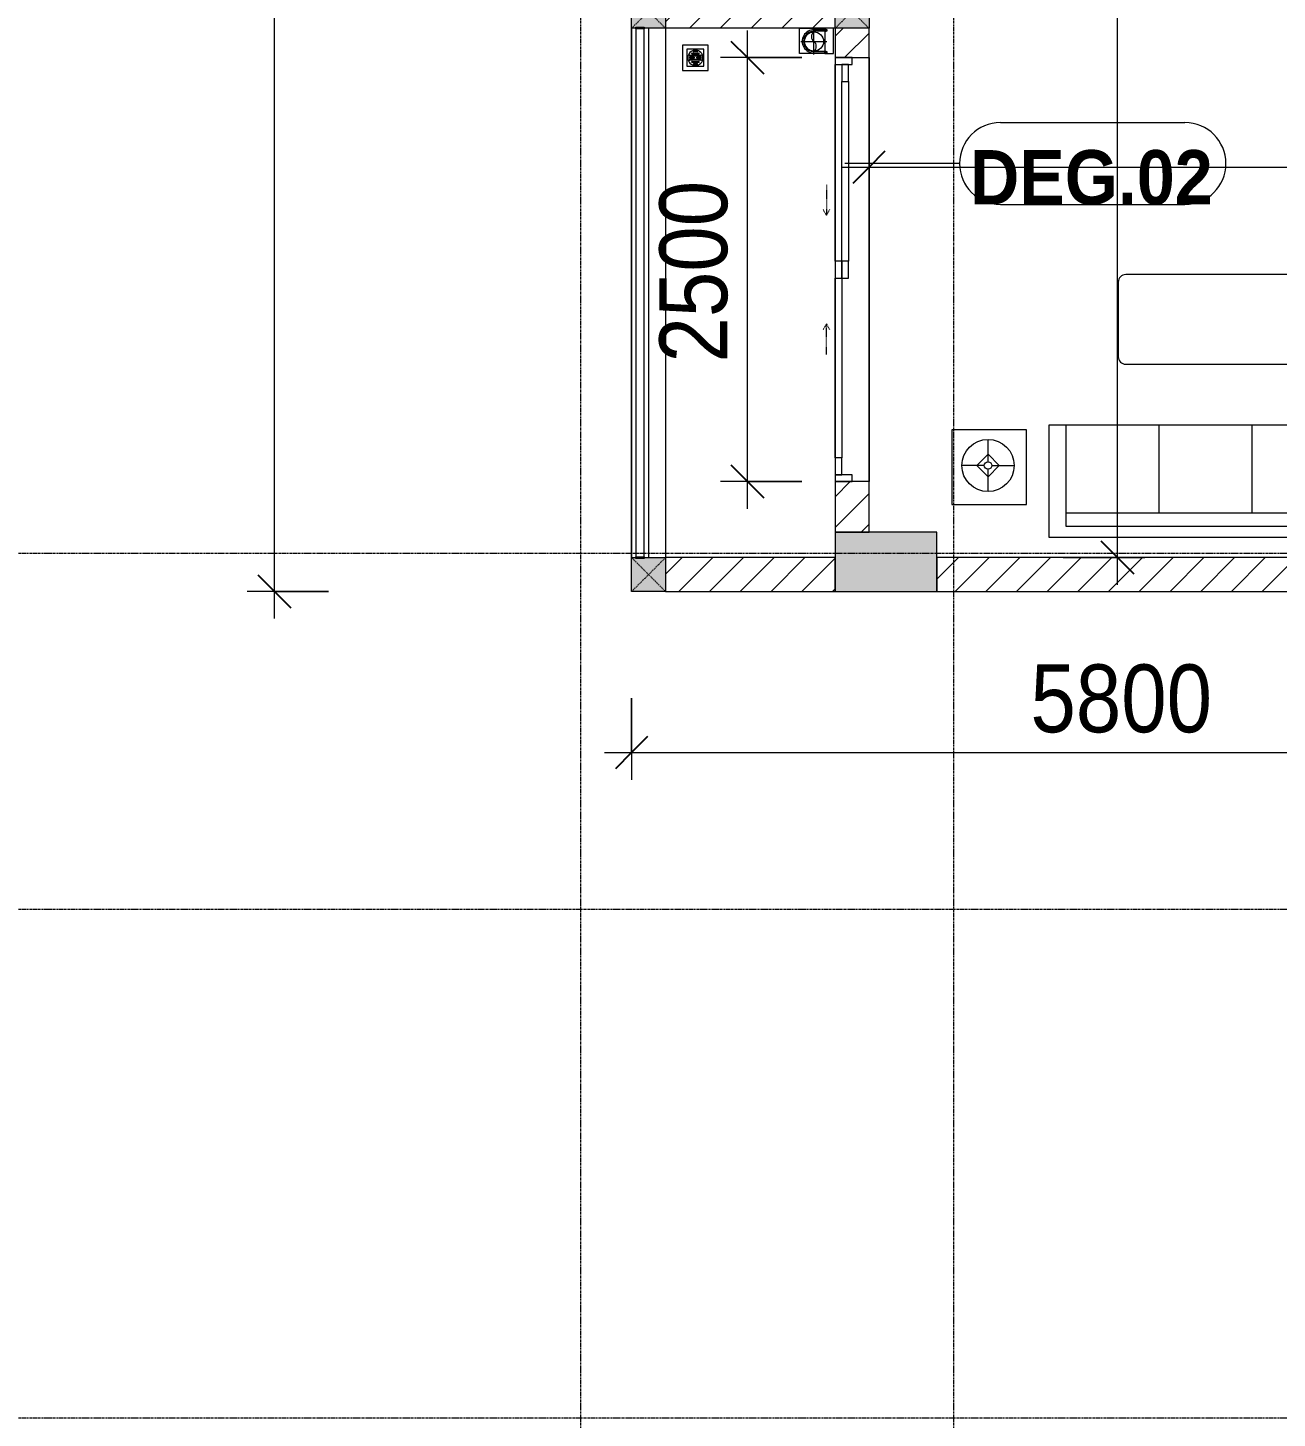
# Model space of a CAD drawing. Header units: millimetres. Extents: x 1591 to 239055, y -15958 to 83255.
# Drawn here: x 198571 to 205940, y 48437 to 56636 of the extents above; entities that cross this region are included whole.
import ezdxf

# ---------------------------------------------------------------- set-up
doc = ezdxf.new("R2010")
doc.units = ezdxf.units.MM
for name, pattern in [('Dash', [6, 3, -3]), ('Grid Line', [22.225, 12.7, -3.175, 3.175, -3.175]), ('IMPORT-CENTER _2_', [40.64, 25.4, -5.08, 5.08, -5.08])]:
    doc.linetypes.add(name, pattern=pattern)
for name, color, linetype, lineweight in [('0-1', 250, 'Continuous', 5), ('A-ANNO-DIMS', 211, 'Continuous', 9), ('A-ANNO-DIMS-160', 211, 'Continuous', 9), ('A-DOOR', 31, 'Continuous', 9), ('A-DOOR-FRAM', 31, 'Continuous', 9), ('A-DOOR-HDLN', 31, 'Dash', 9), ('A-DOOR-IDEN', 31, 'Continuous', 9), ('A-FLOR-1', 7, 'Continuous', 9), ('A-FLOR-2', 9, 'Continuous', 9), ('A-FLOR-HRAL', 11, 'Continuous', 9), ('A-WALL', 113, 'Continuous', 9), ('A-WALL-3', 113, 'Continuous', 18), ('A-WALL-PATT-2', 111, 'Continuous', 9), ('G-IMPT', 8, 'Continuous', 9), ('G-IMPT-2', 8, 'IMPORT-CENTER _2_', 9), ('I-FURN', 30, 'Continuous', 9), ('I-FURN-1', 254, 'Continuous', 9), ('M-EQPM', 50, 'Continuous', 9), ('S-COLS', 52, 'Continuous', 9), ('S-COLS-1', 52, 'Continuous', 5), ('S-COLS-2', 250, 'Continuous', 18), ('S-COLS-5', 52, 'Continuous', 18), ('S-COLS-HDLN', 52, 'Dash', 9), ('S-GRID-1', 1, 'Grid Line', 9)]:
    doc.layers.add(name, color=color, linetype=linetype, lineweight=lineweight)
doc.styles.add('Arial_B_5', font='arialbd_0.ttf', dxfattribs={"width": 0.9, "height": 320})
doc.styles.add('UTM Avo', font='UTM Avo.ttf', dxfattribs={"width": 0.9, "height": 400})
doc.dimstyles.new('1_Dim_chi_tiet_2_5', dxfattribs={"dimscale": 304.8, "dimtxt": 399.720379, "dimasz": 0.629921, "dimexe": 0.524934, "dimexo": 0.0625, "dimgap": 0.052493, "dimtad": 1, "dimdec": 0, "dimrnd": 5, "dimzin": 0, "dimdsep": 46, "dimtxsty": 'UTM Avo', "dimblk1": 'OBLIQUE', "dimblk2": 'OBLIQUE', "dimsah": 1, "dimcen": 0.09, "dimdle": 0.524934, "dimazin": 0, "dimtfac": 1, "dimtdec": 4, "dimtix": 1, "dimtmove": 0, "dimatfit": 3, "dimfxl": 1.049869, "dimfxlon": 1, "dimtvp": 1, "dimtolj": 1, "dimtzin": 0, "dimarcsym": 2})
doc.dimstyles.new('1_Dim_chi_tiet_2_5_1', dxfattribs={"dimscale": 304.8, "dimtxt": 399.720379, "dimasz": 0.629921, "dimexe": 0.524934, "dimexo": 0.0625, "dimgap": 0.052493, "dimtad": 1, "dimdec": 0, "dimrnd": 5, "dimzin": 0, "dimdsep": 46, "dimtxsty": 'UTM Avo', "dimblk1": 'OBLIQUE', "dimblk2": 'OBLIQUE', "dimsah": 1, "dimcen": 0.09, "dimdle": 0.524934, "dimazin": 0, "dimtfac": 1, "dimtdec": 4, "dimtix": 1, "dimtmove": 0, "dimatfit": 3, "dimfxl": 1.049869, "dimfxlon": 1, "dimtvp": 1, "dimtolj": 1, "dimtzin": 0, "dimarcsym": 2})
pattern_1 = [(45, (95879.7, 0), (-90.50967, 90.50967), [])]

# ---------------------------------------------------------------- blocks, each defined once
blk = doc.blocks.new('NCV_TKTC_KET CAU_rvt-1-TKCS_MB TẦNG 6-8')
at = {"layer": 'S-COLS-1'}
blk.add_hatch(color=256, dxfattribs=at).paths.add_polyline_path([(108052.6, 53311.9), (108052.6, 53661.9), (107452.6, 53661.9), (107452.6, 53311.9)])
at = {"layer": 'A-FLOR-1'}
for p, q in [((106252.6, 56633.3), (106252.6, 53511.9)), ((107452.4, 56635.5), (107452.4, 53511.9))]:
    blk.add_line(p, q, dxfattribs=at)
at = {"layer": 'S-COLS-2'}
for p, q in [((107452.6, 53661.9), (107452.6, 53311.9)), ((108052.6, 53661.9), (107452.6, 53661.9)), ((108052.6, 53311.9), (108052.6, 53661.9)), ((107452.6, 53311.9), (108052.6, 53311.9))]:
    blk.add_line(p, q, dxfattribs=at)
blk = doc.blocks.new('LOBBY_SOFA_1 - LOBBY_SOFA_1-885811-TKCS_MB TẦNG 6-8')
at = {"layer": 'I-FURN'}
for p, q in [((-2556, 0), (-2556, -660)), ((-708, 0), (-2556, 0)), ((-708, -660), (-708, 0)), ((-2457, -66), (-2457, -660)), ((-807, -66), (-2457, -66)), ((-807, -660), (-807, -66)), ((-807, -143), (-2457, -143)), ((-1907, -143), (-1907, -660)), ((-1357, -143), (-1357, -660)), ((-3128.2, -193.5), (-2688.2, -193.5)), ((-3128.2, -633.5), (-3128.2, -193.5)), ((-2688.2, -193.5), (-2688.2, -633.5)), ((-575.9, -193.5), (-575.9, -633.5)), ((-135.9, -193.5), (-575.9, -193.5)), ((-135.9, -633.5), (-135.9, -193.5)), ((-2915.4, -269), (-2915.4, -401)), ((-348.6, -269), (-348.6, -401)), ((-2915.4, -357), (-2981.4, -423)), ((-2849.4, -423), (-2915.4, -357)), ((-414.6, -423), (-348.6, -357)), ((-348.6, -357), (-282.6, -423)), ((-2937.4, -423), (-3069.4, -423)), ((-2981.4, -423), (-2915.4, -489)), ((-2915.4, -489), (-2849.4, -423)), ((-2915.4, -445), (-2915.4, -577)), ((-2893.4, -423), (-2761.4, -423)), ((-370.6, -423), (-502.6, -423)), ((-348.6, -489), (-414.6, -423)), ((-282.6, -423), (-348.6, -489)), ((-348.6, -445), (-348.6, -577)), ((-326.6, -423), (-194.6, -423)), ((-2688.2, -633.5), (-3128.2, -633.5)), ((-575.9, -633.5), (-135.9, -633.5)), ((-2556, -660), (-708, -660)), ((-2172.3, -1064.5), (-2172.3, -1504.5)), ((-1160.3, -1020.5), (-2128.3, -1020.5)), ((-1116.3, -1504.5), (-1116.3, -1064.5)), ((-2128.3, -1548.5), (-1160.3, -1548.5))]:
    blk.add_line(p, q, dxfattribs=at)
for centre, radius in [((-2915.4, -423), 154), ((-348.6, -423), 154), ((-2915.4, -423), 22), ((-348.6, -423), 22)]:
    blk.add_circle(centre, radius, dxfattribs=at)
for centre, start, end in [((-2128.3, -1064.5), 90, 180), ((-1160.3, -1064.5), 0, 90), ((-2128.3, -1504.5), 180, 270), ((-1160.3, -1504.5), 270, 0)]:
    blk.add_arc(centre, 44, start, end, dxfattribs=at)
at = {"layer": 'I-FURN-1'}
for p, q in [((-708, 0), (-2556, 0)), ((-2556, 0), (-2556, -660)), ((-708, -660), (-708, 0)), ((-2688.2, -193.5), (-3128.2, -193.5)), ((-3128.2, -193.5), (-3128.2, -633.5)), ((-2688.2, -633.5), (-2688.2, -193.5)), ((-135.9, -193.5), (-575.9, -193.5)), ((-575.9, -193.5), (-575.9, -633.5)), ((-135.9, -633.5), (-135.9, -193.5)), ((-3128.2, -633.5), (-2688.2, -633.5)), ((-575.9, -633.5), (-135.9, -633.5)), ((-2556, -660), (-708, -660)), ((-2172.3, -1064.5), (-2172.3, -1504.5)), ((-1160.3, -1020.5), (-2128.3, -1020.5)), ((-1116.3, -1504.5), (-1116.3, -1064.5)), ((-2128.3, -1548.5), (-1160.3, -1548.5))]:
    blk.add_line(p, q, dxfattribs=at)
for centre, start, end in [((-2128.3, -1064.5), 90, 180), ((-1160.3, -1064.5), 0, 90), ((-2128.3, -1504.5), 180, 270), ((-1160.3, -1504.5), 270, 0)]:
    blk.add_arc(centre, 44, start, end, dxfattribs=at)
blk = doc.blocks.new('NCV_TKTC_TANG 6 - 8_rvt-2-TKCS_MB TẦNG 6-8')
at = {"layer": 'A-FLOR-2'}
for p, q in [((106452.6, 56633.3), (106452.6, 53511.9)), ((107452.6, 56420.3), (107452.6, 55260.1)), ((107652.6, 56460.3), (107652.6, 53960.3)), ((107652.6, 53960.3), (107652.6, 56460.3))]:
    blk.add_line(p, q, dxfattribs=at)
at = {"layer": 'I-FURN-1', "rotation": 180}
blk.add_blockref('LOBBY_SOFA_1 - LOBBY_SOFA_1-885811-TKCS_MB TẦNG 6-8', (108006.1, 53632), dxfattribs=at)
blk = doc.blocks.new('G1_SOF - BO TRU - 200x200-V17-TKCS_MB TẦNG 6-8')
at = {"layer": 'S-COLS'}
blk.add_hatch(color=256, dxfattribs=at).paths.add_polyline_path([(25.9, 100), (-100, 100), (-100, -100), (25.9, -100), (25.9, -95), (75.9, -95), (75.9, -100), (100, -100), (100, 100), (75.9, 100)])
at = {"layer": 'S-COLS-5'}
for p, q in [((-100, 100), (100, 100)), ((-100, -100), (-100, 100)), ((100, 100), (100, -100)), ((25.9, -100), (-100, -100)), ((100, -100), (75.9, -100))]:
    blk.add_line(p, q, dxfattribs=at)
at = {"layer": 'S-COLS-HDLN'}
for p, q in [((100, -100), (-100, 100)), ((-100, -100), (100, 100))]:
    blk.add_line(p, q, dxfattribs=at)
blk = doc.blocks.new('G1_SOF - BO TRU - 200x200-V18-TKCS_MB TẦNG 6-8')
at = {"layer": 'S-COLS'}
blk.add_hatch(color=256, dxfattribs=at).paths.add_polyline_path([(-100, 100), (-100, -100), (100, -100), (100, 100), (75.9, 100), (75.9, 92.9), (25.9, 92.9), (25.9, 100)])
at = {"layer": 'S-COLS-5'}
for p, q in [((-100, 100), (25.9, 100)), ((-100, -100), (-100, 100)), ((75.9, 100), (100, 100)), ((100, 100), (100, -100)), ((100, -100), (-100, -100))]:
    blk.add_line(p, q, dxfattribs=at)
at = {"layer": 'S-COLS-HDLN'}
for p, q in [((100, -100), (-100, 100)), ((-100, -100), (100, 100))]:
    blk.add_line(p, q, dxfattribs=at)
blk = doc.blocks.new('G1_SOF - BO TRU - 200x200-3056269-TKCS_MB TẦNG 6-8')
at = {"layer": 'S-COLS'}
blk.add_hatch(color=256, dxfattribs=at).paths.add_polyline_path([(100, 100), (-100, 100), (-100, -100), (100, -100)])
at = {"layer": 'S-COLS-5'}
for p, q in [((-100, 100), (100, 100)), ((-100, -100), (-100, 100)), ((100, 100), (100, -100)), ((100, -100), (-100, -100))]:
    blk.add_line(p, q, dxfattribs=at)
at = {"layer": 'S-COLS-HDLN'}
for p, q in [((100, -100), (-100, 100)), ((-100, -100), (100, 100))]:
    blk.add_line(p, q, dxfattribs=at)
blk = doc.blocks.new('TKTC_XREF_251221_MB TANG 2-7 - TKTC_XREF_260130_MB TANG 2-5_dwg_$cc-4746808-TKCS_MB TẦNG 6-8')
at = {"layer": 'G-IMPT-2'}
for p, q in [((-0.673, 0), (0.673, 0)), ((0, -0.673), (0, 0.673))]:
    blk.add_line(p, q, dxfattribs=at)
at = {"layer": 'M-EQPM'}
blk.add_circle((0, 0), 0.5, dxfattribs=at)
for centre, radius, start, end in [((0, 0), 0.5, 90, 270), ((0.188, 0.25), 0.313, 126.8699, 233.1301), ((-0.188, -0.25), 0.313, 306.8699, 53.1301)]:
    blk.add_arc(centre, radius, start, end, dxfattribs=at)
blk = doc.blocks.new('TKTC_XREF_251221_MB TANG 2-7 - TKTC_XREF_260130_MB TANG 2-5_dwg_CUM U_DN100-4746796-TKCS_MB TẦNG 6-8')
at = {"layer": 'G-IMPT'}
blk.add_hatch(color=256, dxfattribs=at).paths.add_polyline_path([(0, 61), (0, 57), (14.8, 55.1), (28.5, 49.4), (40.3, 40.3), (49.4, 28.5), (55.1, 14.8), (57, 0), (55.1, -14.8), (49.4, -28.5), (40.3, -40.3), (28.5, -49.4), (14.8, -55.1), (0, -57), (0, -61), (15.8, -58.9), (30.5, -52.8), (43.1, -43.1), (52.8, -30.5), (58.9, -15.8), (61, 0), (58.9, 15.8), (52.8, 30.5), (43.1, 43.1), (30.5, 52.8), (15.8, 58.9)])
for p, q in [((-79.1, 66.6), (-79.1, 63.4)), ((-76.6, 66.6), (-76.6, 63.4)), ((-74.6, 66.6), (-74.6, 63.4)), ((-72.7, 69.3), (-72.7, 60.7)), ((-66.9, 67.9), (-71.7, 67.9)), ((-66.9, 62.1), (-71.7, 62.1)), ((-65, 69), (0, 69)), ((-79.1, -63.4), (-79.1, -66.6)), ((-76.6, -63.4), (-76.6, -66.6)), ((-74.6, -63.4), (-74.6, -66.6)), ((-72.7, -60.7), (-72.7, -69.3)), ((-66.9, -62.1), (-71.7, -62.1)), ((-66.9, -67.9), (-71.7, -67.9)), ((-65, -69), (0, -69))]:
    blk.add_line(p, q, dxfattribs=at)
at = {"layer": 'G-IMPT', "flags": 128}
for points in [[(-72.7, 67.6), (-78.1, 67.6), (-78.1, 62.4), (-72.7, 62.4)], [(-71.7, 59.2), (-66.9, 59.2), (-66.9, 70.8), (-71.7, 70.8)], [(-66.9, 70.8), (-66.9, 72.7), (-65, 72.7), (-65, 57.3), (-66.9, 57.3), (-66.9, 59.2)], [(-65, 61), (0, 61), (0, 57)], [(-72.7, -62.4), (-78.1, -62.4), (-78.1, -67.6), (-72.7, -67.6)], [(-71.7, -70.8), (-66.9, -70.8), (-66.9, -59.2), (-71.7, -59.2)], [(-66.9, -59.2), (-66.9, -57.3), (-65, -57.3), (-65, -72.7), (-66.9, -72.7), (-66.9, -70.8)], [(-65, -61), (0, -61), (0, -57)]]:
    blk.add_lwpolyline(points, dxfattribs=at)
at = {"layer": 'G-IMPT'}
for centre, radius, start, end in [((-78.1, 66.6), 0.96, 90, 180), ((-78.1, 63.4), 0.96, 180, 270), ((-71.1, 69.3), 1.56, 112.61986, 247.38014), ((-67.9, 65), 4.8, 143.1301, 216.8699), ((-71.1, 60.7), 1.56, 112.61986, 247.38014), ((0, 0), 69, 270, 90), ((0, 0), 61, 270, 90), ((0, 0), 57, 270, 90), ((-78.1, -63.4), 0.96, 90, 180), ((-78.1, -66.6), 0.96, 180, 270), ((-71.1, -60.7), 1.56, 112.61986, 247.38014), ((-67.9, -65), 4.8, 143.1301, 216.8699), ((-71.1, -69.3), 1.56, 112.61986, 247.38014)]:
    blk.add_arc(centre, radius, start, end, dxfattribs=at)
blk = doc.blocks.new('TKTC_XREF_251221_MB TANG 2-7 - TKTC_XREF_260130_MB TANG 2-5_dwg_THU NUOC - THU NUOC-444531-TKCS_MB TẦNG 1-4746804-TKCS_MB TẦNG 6-8')
at = {"layer": 'G-IMPT'}
for p, q in [((-23.3, 10.8), (40.9, 10.8)), ((40.9, 4.8), (-23.3, 4.8)), ((-11, 23.3), (28.5, 23.3)), ((28.5, 17.3), (-11, 17.3)), ((-1.1, 35.6), (18.5, 35.6)), ((18.5, 29.6), (-1.1, 29.6)), ((-23.3, -13.6), (40.9, -13.6)), ((40.9, -19.6), (-23.3, -19.6)), ((-11, -26.1), (28.5, -26.1)), ((28.5, -32.1), (-11, -32.1)), ((-1.1, -38.5), (18.5, -38.5)), ((18.5, -44.5), (-1.1, -44.5))]:
    blk.add_line(p, q, dxfattribs=at)
at = {"layer": 'G-IMPT', "flags": 128}
for points in [[(83.7, -79.4), (83.7, 70.6), (-66.3, 70.6), (-66.3, -79.4)], [(58.7, -54.4), (58.7, 45.6), (-41.3, 45.6), (-41.3, -54.4)]]:
    blk.add_lwpolyline(points, close=True, dxfattribs=at)
for points in [[(-23.3, -1.2), (0.7, -1.2), (0.7, -7.2), (-23.3, -7.2)], [(40.9, -7.2), (16.7, -7.2), (16.7, -1.2), (40.9, -1.2)]]:
    blk.add_lwpolyline(points, dxfattribs=at)
at = {"layer": 'G-IMPT'}
for centre, radius, start, end in [((8.7, -4.4), 45, 360, 180), ((8.7, -4.4), 45, 360, 180), ((-23.3, 7.8), 3, 90, 270), ((-11, 20.3), 3, 90, 270), ((-1.1, 32.6), 3, 90, 270), ((18.5, 32.6), 3, 270, 90), ((28.5, 20.3), 3, 270, 90), ((40.9, 7.8), 3, 270, 90), ((8.7, -4.4), 45, 180, 360), ((8.7, -4.4), 45, 180, 360), ((-23.3, -4.2), 3, 90, 270), ((-23.3, -16.6), 3, 90, 270), ((-11, -29.1), 3, 90, 270), ((-1.1, -41.5), 3, 90, 270), ((18.5, -41.5), 3, 270, 90), ((28.5, -29.1), 3, 270, 90), ((40.9, -4.2), 3, 270, 90), ((40.9, -16.6), 3, 270, 90)]:
    blk.add_arc(centre, radius, start, end, dxfattribs=at)
blk = doc.blocks.new('TKTC_XREF_251221_MB TANG 2-7 - TKTC_XREF_251221_MB TANG 2-7-2039446-TKCS_MB TẦNG 6-8')
at = {"layer": 'M-EQPM'}
for p, q in [((73590.2, 39397.5), (73739.9, 39397.5)), ((73590.2, 39247.1), (73590.2, 39397.5)), ((73739.9, 39397.5), (73739.9, 39247.1)), ((73789.8, 39397.6), (73740, 39397.3)), ((73740, 39397.3), (73740, 39246.9)), ((73789.8, 39247.2), (73789.8, 39397.6)), ((73739.9, 39247.1), (73590.2, 39247.1)), ((73740, 39246.9), (73789.8, 39247.2))]:
    blk.add_line(p, q, dxfattribs=at)
for name, p, xscale, yscale, zscale, rotation in [('TKTC_XREF_251221_MB TANG 2-7 - TKTC_XREF_260130_MB TANG 2-5_dwg_$cc-4746808-TKCS_MB TẦNG 6-8', (73675, 39318.6), 113.7150000000073, 113.7150000000073, 113.7150000000073, 359.9990086636432), ('TKTC_XREF_251221_MB TANG 2-7 - TKTC_XREF_260130_MB TANG 2-5_dwg_CUM U_DN100-4746796-TKCS_MB TẦNG 6-8', (73675, 39319.5), 0.9975000000000008, 0.9975000000000008, 0.9975000000000008, 180.000991338195)]:
    blk.add_blockref(name, p, dxfattribs=dict(xscale=xscale, yscale=yscale, zscale=zscale, rotation=rotation))
blk.add_blockref('TKTC_XREF_251221_MB TANG 2-7 - TKTC_XREF_260130_MB TANG 2-5_dwg_THU NUOC - THU NUOC-444531-TKCS_MB TẦNG 1-4746804-TKCS_MB TẦNG 6-8', (72967.2, 39227.2))
blk = doc.blocks.new('DEG_02-DEG_03 - DEG_02-2500x2400mm-CỬA ĐI 02 CÁNH TRƯỢT-625766-TKCS_MB TẦNG 6-8')
at = {"layer": 'A-DOOR'}
for p, q in [((-1110, 100), (-1210, 100)), ((-1210, 100), (-1210, 60)), ((-1110, 60), (-1110, 100)), ((-1110, 100), (-50, 100)), ((50, 100), (-50, 100)), ((-50, 100), (-50, 60)), ((50, 60), (50, 100)), ((-1210, 60), (-1110, 60)), ((-50, 60), (-1110, 60)), ((50, 60), (-50, 60)), ((-50, 60), (-50, 20)), ((-50, 60), (50, 60)), ((-50, 20), (50, 20)), ((50, 20), (50, 60)), ((50, 60), (1110, 60)), ((1110, 20), (50, 20)), ((1210, 60), (1110, 60)), ((1110, 60), (1110, 20)), ((1110, 20), (1210, 20)), ((1210, 20), (1210, 60))]:
    blk.add_line(p, q, dxfattribs=at)
at = {"layer": 'A-DOOR-FRAM'}
for p, q in [((-1210, 100), (-1250, 100)), ((-1250, 100), (-1250, 0)), ((-1210, 0), (-1210, 100)), ((1250, 100), (1210, 100)), ((1210, 100), (1210, 0)), ((1250, 0), (1250, 100)), ((-1250, 0), (-1210, 0)), ((1210, 0), (1250, 0))]:
    blk.add_line(p, q, dxfattribs=at)
at = {"layer": 'A-DOOR-HDLN'}
for p, q in [((-320.4, 151.1), (-355, 171.1)), ((320.4, 151.1), (355, 171.1)), ((-500.4, 151.1), (-320.4, 151.1)), ((-320.4, 151.1), (-355, 131.1)), ((320.4, 151.1), (355, 131.1)), ((500.4, 151.1), (320.4, 151.1))]:
    blk.add_line(p, q, dxfattribs=at)
blk = doc.blocks.new('Railing - 50 x 10mm-1251311-TKCS_MB TẦNG 6-8')
at = {"layer": 'A-FLOR-HRAL'}
for p, q in [((25, 5), (-25, 5)), ((-25, 5), (-25, -5)), ((25, -5), (25, 5)), ((-25, -5), (25, -5))]:
    blk.add_line(p, q, dxfattribs=at)
blk = doc.blocks.new('Railing - Railing-3828161-TKCS_MB TẦNG 6-8')
at = {"layer": 'A-FLOR-HRAL'}
for p, q in [((106276.6, 56630.3), (106276.6, 53516.9)), ((106326.6, 53516.9), (106326.6, 56630.3))]:
    blk.add_line(p, q, dxfattribs=at)
at = {"extrusion": (0, 0, -1), "zscale": -1}
for p in [(-106301.6, 56635.3), (-106301.6, 53511.9)]:
    blk.add_blockref('Railing - 50 x 10mm-1251311-TKCS_MB TẦNG 6-8', p, dxfattribs=at)
blk = doc.blocks.new('DIMBLOCK21-TKCS_MB TẦNG 6-8')
at = {"layer": 'A-ANNO-DIMS-160'}
for p, q in [((200025.4, 53151.9), (200025.4, 78396.9)), ((199705.4, 78236.9), (200185.4, 78236.9)), ((200025.4, 78236.9), (199705.4, 78236.9)), ((200345.4, 53311.9), (199865.4, 53311.9)), ((200025.4, 53311.9), (200345.4, 53311.9))]:
    blk.add_line(p, q, dxfattribs=at)
at = {"layer": 'A-ANNO-DIMS-160', "lineweight": 25}
for p, q in [((200025.4, 78236.9), (199929.4, 78332.9)), ((200025.4, 78236.9), (200121.4, 78140.9)), ((200025.4, 53311.9), (199929.4, 53407.9)), ((200025.4, 53311.9), (200121.4, 53215.9))]:
    blk.add_line(p, q, dxfattribs=at)
at = {"layer": 'A-ANNO-DIMS-160', "color": 0, "insert": (199505.8, 65089.7), "char_height": 400, "width": 1643.295, "attachment_point": 1, "rotation": 90, "line_spacing_factor": 1.110334, "style": 'UTM Avo'}
blk.add_mtext('24925', dxfattribs=at)
blk = doc.blocks.new('_Oblique')
at = {"color": 0, "linetype": 'ByBlock', "lineweight": -2}
blk.add_line((-0.5, -0.5), (0.5, 0.5), dxfattribs=at)
blk = doc.blocks.new('DIMBLOCK146-TKCS_MB TẦNG 6-8')
at = {"layer": 'A-ANNO-DIMS-160'}
for p, q in [((204998.1, 53351.9), (204998.1, 61795.3)), ((204678.1, 61635.3), (205158.1, 61635.3)), ((204998.1, 61635.3), (204678.1, 61635.3)), ((204678.1, 53511.9), (205158.1, 53511.9)), ((204998.1, 53511.9), (204678.1, 53511.9))]:
    blk.add_line(p, q, dxfattribs=at)
at = {"layer": 'A-ANNO-DIMS-160', "lineweight": 25}
for p, q in [((204998.1, 61635.3), (204902.1, 61731.3)), ((204998.1, 61635.3), (205094.1, 61539.3)), ((204998.1, 53511.9), (204902.1, 53607.9)), ((204998.1, 53511.9), (205094.1, 53415.9))]:
    blk.add_line(p, q, dxfattribs=at)
at = {"layer": 'A-ANNO-DIMS-160', "color": 0, "insert": (204478.4, 57025.9), "char_height": 400, "width": 1314.636, "attachment_point": 1, "rotation": 90, "line_spacing_factor": 1.110334, "style": 'UTM Avo'}
blk.add_mtext('8125', dxfattribs=at)
blk = doc.blocks.new('DIMBLOCK147-TKCS_MB TẦNG 6-8')
at = {"layer": 'A-ANNO-DIMS-160'}
for p, q in [((203532.3, 56134.5), (203532.3, 55654.5)), ((203532.3, 55814.5), (203532.3, 56134.5)), ((212132.3, 56134.5), (212132.3, 55654.5)), ((212132.3, 55814.5), (212132.3, 56134.5)), ((203372.3, 55814.5), (212292.3, 55814.5))]:
    blk.add_line(p, q, dxfattribs=at)
at = {"layer": 'A-ANNO-DIMS-160', "lineweight": 25}
for p, q in [((203532.3, 55814.5), (203628.3, 55910.5)), ((212132.3, 55814.5), (212228.3, 55910.5)), ((203532.3, 55814.5), (203436.3, 55718.5)), ((212132.3, 55814.5), (212036.3, 55718.5))]:
    blk.add_line(p, q, dxfattribs=at)
at = {"layer": 'A-ANNO-DIMS-160', "color": 0, "insert": (207284.5, 56334.2), "char_height": 400, "width": 1314.636, "attachment_point": 1, "line_spacing_factor": 1.110334, "style": 'UTM Avo'}
blk.add_mtext('8600', dxfattribs=at)
blk = doc.blocks.new('DIMBLOCK180-TKCS_MB TẦNG 6-8')
at = {"layer": 'A-ANNO-DIMS-160'}
for p, q in [((202815.8, 53800.3), (202815.8, 56620.3)), ((203135.8, 56460.3), (202655.8, 56460.3)), ((202815.8, 56460.3), (203135.8, 56460.3)), ((203135.8, 53960.3), (202655.8, 53960.3)), ((202815.8, 53960.3), (203135.8, 53960.3))]:
    blk.add_line(p, q, dxfattribs=at)
at = {"layer": 'A-ANNO-DIMS-160', "lineweight": 25}
for p, q in [((202815.8, 56460.3), (202719.8, 56556.3)), ((202815.8, 56460.3), (202911.8, 56364.3)), ((202815.8, 53960.3), (202719.8, 54056.3)), ((202815.8, 53960.3), (202911.8, 53864.3))]:
    blk.add_line(p, q, dxfattribs=at)
at = {"layer": 'A-ANNO-DIMS-160', "color": 0, "insert": (202296.1, 54662.5), "char_height": 400, "width": 1314.636, "attachment_point": 1, "rotation": 90, "line_spacing_factor": 1.110334, "style": 'UTM Avo'}
blk.add_mtext('2500', dxfattribs=at)
blk = doc.blocks.new('STN_Door Tag - STN_Door Tag-1788670-TKCS_MB TẦNG 6-8')
at = {"layer": 'A-DOOR-IDEN'}
for p, q in [((-3.37, 1.495), (3.431, 1.495)), ((-3.37, -1.524), (3.431, -1.524))]:
    blk.add_line(p, q, dxfattribs=at)
for centre, start, end in [((-3.37, -0.015), 90, 270), ((3.431, -0.015), 270, 90)]:
    blk.add_arc(centre, 1.509, start, end, dxfattribs=at)
blk = doc.blocks.new('DIMBLOCK294-TKCS_MB TẦNG 6-8')
at = {"layer": 'A-ANNO-DIMS-160'}
for p, q in [((202132.3, 52682.2), (202132.3, 52202.2)), ((202132.3, 52362.2), (202132.3, 52682.2)), ((207932.3, 52682.2), (207932.3, 52202.2)), ((207932.3, 52362.2), (207932.3, 52682.2)), ((201972.3, 52362.2), (208092.3, 52362.2))]:
    blk.add_line(p, q, dxfattribs=at)
at = {"layer": 'A-ANNO-DIMS-160', "lineweight": 25}
for p, q in [((202132.3, 52362.2), (202228.3, 52458.2)), ((207932.3, 52362.2), (208028.3, 52458.2)), ((202132.3, 52362.2), (202036.3, 52266.2)), ((207932.3, 52362.2), (207836.3, 52266.2))]:
    blk.add_line(p, q, dxfattribs=at)
at = {"layer": 'A-ANNO-DIMS-160', "color": 0, "insert": (204484.5, 52881.8), "char_height": 400, "width": 1314.636, "attachment_point": 1, "line_spacing_factor": 1.110334, "style": 'UTM Avo'}
blk.add_mtext('5800', dxfattribs=at)

msp = doc.modelspace()

# ---------------------------------------------------------------- hatches: boundary and pattern name
at = {"layer": 'A-WALL-PATT-2'}
h = msp.add_hatch(dxfattribs=at)
h.set_pattern_fill('FP_1', color=256, style=0, pattern_type=2)
h.set_pattern_definition(pattern_1)
h.paths.add_polyline_path([(202772.2, 56635.3), (203332.3, 56635.5), (203332.3, 56835.3), (202132.3, 56835.3), (202132.3, 56833.3), (202332.3, 56833.3), (202332.3, 56635.3)])
h = msp.add_hatch(dxfattribs=at)
h.set_pattern_fill('FP_1', color=256, style=0, pattern_type=2)
h.set_pattern_definition(pattern_1)
h.paths.add_polyline_path([(203332.3, 53661.9), (203532.3, 53661.9), (203532.3, 53960.3), (203332.3, 53960.3)])
h.paths.add_polyline_path([(203332.3, 56460.3), (203532.3, 56460.3), (203532.3, 56633.3), (203332.3, 56633.3)])
h = msp.add_hatch(dxfattribs=at)
h.set_pattern_fill('FP_1', color=256, style=0, pattern_type=2)
h.set_pattern_definition(pattern_1)
h.paths.add_polyline_path([(202332.3, 53311.9), (203332.3, 53311.9), (203332.3, 53511.9), (202332.3, 53511.9)])
h = msp.add_hatch(dxfattribs=at)
h.set_pattern_fill('FP_1', color=256, style=0, pattern_type=2)
h.set_pattern_definition(pattern_1)
h.paths.add_polyline_path([(207932.3, 53311.9), (207932.3, 53511.9), (203932.3, 53511.9), (203932.3, 53311.9), (206802.3, 53311.9)])

# ---------------------------------------------------------------- linework, layer by layer
at = {"layer": 'A-DOOR-IDEN'}
msp.add_line((203390.1, 55837.4), (204066.3, 55837.4), dxfattribs=at)
at = {"layer": 'A-WALL'}
for p, q in [((202132.3, 53511.9), (202132.3, 56633.3)), ((202232.3, 56633.3), (202232.3, 53511.9)), ((203332.3, 55260.3), (203332.3, 56420.3)), ((203532.3, 56460.3), (203532.3, 53960.3))]:
    msp.add_line(p, q, dxfattribs=at)
at = {"layer": 'A-WALL-3'}
for p, q in [((202332.3, 56635.3), (203332.3, 56635.3)), ((203332.3, 56633.3), (203332.3, 56460.3)), ((203532.3, 56460.3), (203532.3, 56633.3)), ((203332.3, 56460.3), (203532.3, 56460.3)), ((203532.3, 53960.3), (203332.3, 53960.3)), ((203332.3, 53960.3), (203332.3, 53661.9)), ((203532.3, 53661.9), (203532.3, 53960.3)), ((203332.3, 53661.9), (203532.3, 53661.9)), ((203332.3, 53511.9), (202332.3, 53511.9)), ((203332.3, 53311.9), (203332.3, 53511.9)), ((207932.3, 53511.9), (203932.3, 53511.9)), ((203932.3, 53511.9), (203932.3, 53311.9)), ((202332.3, 53311.9), (203332.3, 53311.9)), ((203932.3, 53311.9), (207932.3, 53311.9))]:
    msp.add_line(p, q, dxfattribs=at)
at = {"layer": 'S-GRID-1'}
for p, q in [((201832.3, 19149.4), (201832.3, 77012.5)), ((204032.3, 19149.4), (204032.3, 77012.5)), ((223800.6, 53536.9), (130306.5, 53536.9)), ((223800.6, 51436.9), (130306.5, 51436.9)), ((223800.6, 48436.9), (130306.5, 48436.9))]:
    msp.add_line(p, q, dxfattribs=at)

# ---------------------------------------------------------------- block references
at = {"layer": '0-1'}
for name in ['NCV_TKTC_KET CAU_rvt-1-TKCS_MB TẦNG 6-8', 'NCV_TKTC_TANG 6 - 8_rvt-2-TKCS_MB TẦNG 6-8']:
    msp.add_blockref(name, (95879.7, 0), dxfattribs=at)
at = {"layer": 'A-DOOR', "rotation": 90}
msp.add_blockref('DEG_02-DEG_03 - DEG_02-2500x2400mm-CỬA ĐI 02 CÁNH TRƯỢT-625766-TKCS_MB TẦNG 6-8', (203432.3, 55210.3), dxfattribs=at)
at = {"layer": 'A-DOOR-IDEN', "xscale": 159.9999999999999, "yscale": 159.9999999999999, "zscale": 159.9999999999999}
msp.add_blockref('STN_Door Tag - STN_Door Tag-1788670-TKCS_MB TẦNG 6-8', (204847, 55838.1), dxfattribs=at)
at = {"layer": 'A-FLOR-HRAL'}
msp.add_blockref('Railing - Railing-3828161-TKCS_MB TẦNG 6-8', (95879.7, 0), dxfattribs=at)
at = {"layer": 'M-EQPM'}
msp.add_blockref('TKTC_XREF_251221_MB TANG 2-7 - TKTC_XREF_251221_MB TANG 2-7-2039446-TKCS_MB TẦNG 6-8', (129532.3, 17236.9), dxfattribs=at)
at = {"layer": 'S-COLS', "rotation": 180}
for name, p in [('G1_SOF - BO TRU - 200x200-V18-TKCS_MB TẦNG 6-8', (202232.3, 56733.3)), ('G1_SOF - BO TRU - 200x200-3056269-TKCS_MB TẦNG 6-8', (203432.3, 56733.3)), ('G1_SOF - BO TRU - 200x200-V17-TKCS_MB TẦNG 6-8', (202232.3, 53411.9))]:
    msp.add_blockref(name, p, dxfattribs=at)

# ---------------------------------------------------------------- texts
at = {"layer": 'A-DOOR-IDEN', "insert": (204843.8, 55752.7), "char_height": 320, "width": 1467.36, "attachment_point": 5, "line_spacing_factor": 0.936439, "style": 'Arial_B_5'}
msp.add_mtext('\\pt7.2,14.4,21.6,28.8,36,43.2,50.4,57.6,64.8,72,79.2,86.4,93.6,100.8,108,115.2,122.4,129.6,136.8,144,151.2,158.4,165.6,172.8,180,187.2,194.4,201.6,208.8,216,223.2,230.4;DEG.02', dxfattribs=at)

# ---------------------------------------------------------------- dimensions: what is measured, and where the dimension line sits
at = {"layer": 'A-ANNO-DIMS'}
for base, p1, p2, override, picture, middle in [((200025.4, 78236.9), (200345.4, 53311.9), (199705.4, 78236.9), {"dimpost": '<>', "dimfxl": 24933.215296}, 'DIMBLOCK21-TKCS_MB TẦNG 6-8', (199802.4, 65774.4)), ((204998.1, 61635.3), (204678.1, 53511.9), (204678.1, 61635.3), {"dimpost": '<>', "dimfxl": 8123.374347}, 'DIMBLOCK146-TKCS_MB TẦNG 6-8', (204775.1, 57573.6)), ((202815.8, 56460.3), (203135.8, 53960.3), (203135.8, 56460.3), {"dimpost": '<>', "dimfxl": 2500}, 'DIMBLOCK180-TKCS_MB TẦNG 6-8', (202592.8, 55210.3))]:
    dim = msp.add_linear_dim(base=base, p1=p1, p2=p2, angle=90, dimstyle='1_Dim_chi_tiet_2_5', override=override, dxfattribs=at)
    dim.commit()
    dim.dimension.update_dxf_attribs({"geometry": picture, "text_midpoint": middle})
for base, p1, p2, dimstyle, override, picture, middle in [((212132.3, 55814.5), (203532.3, 56134.5), (212132.3, 56134.5), '1_Dim_chi_tiet_2_5', {"dimpost": '<>', "dimfxl": 8600}, 'DIMBLOCK147-TKCS_MB TẦNG 6-8', (207832.3, 56037.5)), ((207932.3, 52362.2), (202132.3, 52682.2), (207932.3, 52682.2), '1_Dim_chi_tiet_2_5_1', {"dimpost": '<>', "dimfxl": 5800.071331}, 'DIMBLOCK294-TKCS_MB TẦNG 6-8', (205032.3, 52585.2))]:
    dim = msp.add_linear_dim(base=base, p1=p1, p2=p2, dimstyle=dimstyle, override=override, dxfattribs=at)
    dim.commit()
    dim.dimension.update_dxf_attribs({"geometry": picture, "text_midpoint": middle})

doc.saveas('drawing.dxf')
